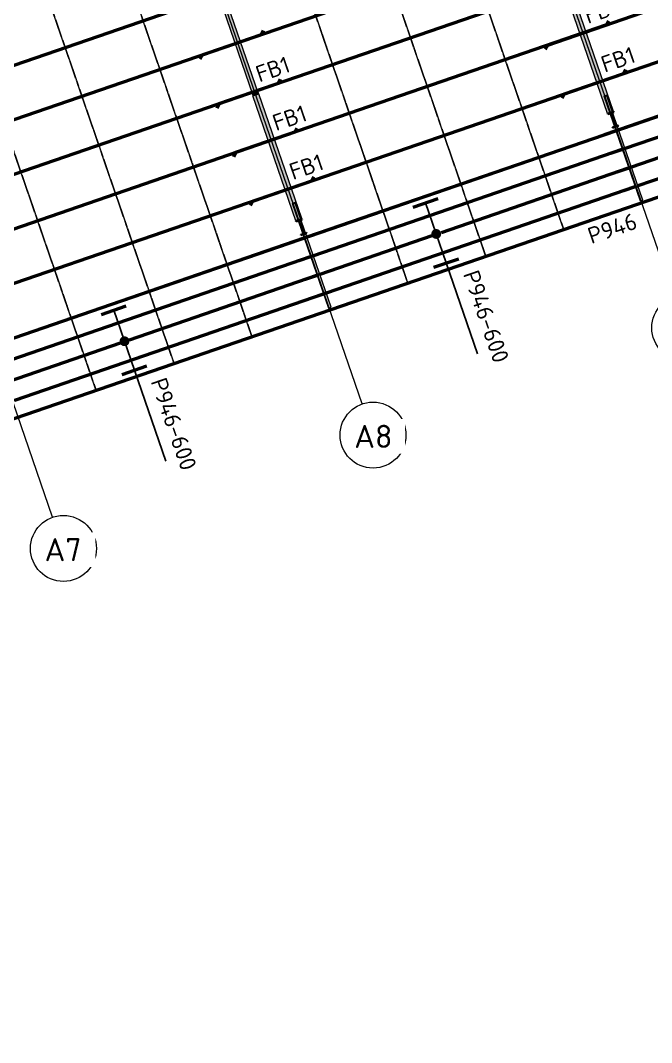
# Model space of a CAD drawing. Header units: millimetres. Extents: x 632 to 155077, y -2790 to 4035359.
# Drawn here: x 100288 to 119430, y 3956295 to 3987312 of the extents above; entities that cross this region are included whole.
import ezdxf

# ---------------------------------------------------------------- set-up
doc = ezdxf.new("R2010")
doc.units = ezdxf.units.MM
for name, pattern in [('Dash', [7, 5, -2]), ('Hidden', [4, 3, -1]), ('Hidden Half', [3, 2, -1])]:
    doc.linetypes.add(name, pattern=pattern)
for name, color, linetype, lineweight in [('S-280-A_STRUCT_FRAME', 2, 'Continuous', 18), ('S-280-M_COLUMN', 52, 'Continuous', 13), ('S-280-M_STRUCT_FRAME', 12, 'Continuous', 13), ('S-280-MH_COLUMN', 52, 'Hidden Half', 13), ('Z-000-T_TEXT', 131, 'Continuous', 25), ('Z-030-M_GRID', 191, 'Continuous', 13), ('Z-033_T_GRIDREF', 31, 'Continuous', 13), ('Z-060-M_DETAIL', 92, 'Continuous', 25)]:
    doc.layers.add(name, color=color, linetype=linetype, lineweight=lineweight)
doc.styles.add('ISOCPEUR_1', font='isocpeur.ttf', dxfattribs={"height": 700})
doc.styles.add('ISOCPEUR_2', font='isocpeur.ttf', dxfattribs={"height": 500})
doc.styles.add('ISOCPEUR_3', font='isocpeur.ttf', dxfattribs={"height": 2.5})

# ---------------------------------------------------------------- blocks, each defined once
blk = doc.blocks.new('NRP_Framing-Steel-Purlin Z - P915 - EZ250-19-4036069-S6_011 - UPPER PURLIN PLAN - PART 1')
at = {"layer": 'S-280-M_STRUCT_FRAME', "color": 3, "lineweight": 50}
for p, q in [((-2391202, 3988082), (-2402454, 3984208)), ((-2391140, 3988209), (-2391202, 3988082)), ((-2402454, 3984208), (-2402516, 3984081))]:
    blk.add_line(p, q, dxfattribs=at)
blk = doc.blocks.new('NRP_Framing-Steel-Purlin C - P946 - EC250-24-4066804-S6_011 - UPPER PURLIN PLAN - PART 1')
at = {"layer": 'S-280-M_STRUCT_FRAME', "color": 1, "lineweight": 50}
blk.add_line((-30006, 0), (30044, 0), dxfattribs=at)
blk.add_line((-30006, 0), (30044, 0), dxfattribs=at)
blk = doc.blocks.new('NRP_Framing-Steel-Purlin C - P946 - EC250-24-V25-S6_011 - UPPER PURLIN PLAN - PART 1')
at = {"layer": 'S-280-M_STRUCT_FRAME', "color": 1, "lineweight": 50}
for p, q in [((-2378922, 3980700), (-2388279, 3977478)), ((-2378922, 3980700), (-2388279, 3977478)), ((-2388364, 3977449), (-2388722, 3977325)), ((-2388364, 3977449), (-2388722, 3977325))]:
    blk.add_line(p, q, dxfattribs=at)
at = {"layer": 'S-280-M_STRUCT_FRAME', "color": 1, "linetype": 'Dash', "lineweight": 50}
blk.add_line((-2388279, 3977478), (-2388364, 3977449), dxfattribs=at)
blk.add_line((-2388279, 3977478), (-2388364, 3977449), dxfattribs=at)
blk = doc.blocks.new('NRP_Framing-Steel-Purlin C - P946 - EC250-24-V27-S6_011 - UPPER PURLIN PLAN - PART 1')
at = {"layer": 'S-280-M_STRUCT_FRAME', "color": 1, "lineweight": 50}
for p, q in [((-2378727, 3980135), (-2388084, 3976913)), ((-2378727, 3980135), (-2388084, 3976913)), ((-2388169, 3976884), (-2388527, 3976760)), ((-2388169, 3976884), (-2388527, 3976760))]:
    blk.add_line(p, q, dxfattribs=at)
at = {"layer": 'S-280-M_STRUCT_FRAME', "color": 1, "linetype": 'Dash', "lineweight": 50}
blk.add_line((-2388084, 3976913), (-2388169, 3976884), dxfattribs=at)
blk.add_line((-2388084, 3976913), (-2388169, 3976884), dxfattribs=at)
blk = doc.blocks.new('NRP_Framing-Steel-Purlin C - P946 - EC250-24-V19-S6_011 - UPPER PURLIN PLAN - PART 1')
at = {"layer": 'S-280-M_STRUCT_FRAME', "color": 1, "lineweight": 50}
for p, q in [((-2378533, 3979570), (-2384215, 3977613)), ((-2378533, 3979570), (-2384215, 3977613)), ((-2384495, 3977517), (-2387890, 3976348)), ((-2384495, 3977517), (-2387890, 3976348)), ((-2387975, 3976318), (-2388333, 3976195)), ((-2387975, 3976318), (-2388333, 3976195))]:
    blk.add_line(p, q, dxfattribs=at)
at = {"layer": 'S-280-M_STRUCT_FRAME', "color": 1, "linetype": 'Dash', "lineweight": 50}
blk.add_line((-2387890, 3976348), (-2387975, 3976318), dxfattribs=at)
blk.add_line((-2387890, 3976348), (-2387975, 3976318), dxfattribs=at)
blk = doc.blocks.new('NRP_Framing-Steel-Purlin C - P946 - EC250-24-V20-S6_011 - UPPER PURLIN PLAN - PART 1')
at = {"layer": 'S-280-M_STRUCT_FRAME', "color": 1, "lineweight": 50}
for p, q in [((-2369077, 3982825), (-2374759, 3980869)), ((-2369077, 3982825), (-2374759, 3980869)), ((-2375040, 3980772), (-2378435, 3979603)), ((-2375040, 3980772), (-2378435, 3979603)), ((-2378520, 3979574), (-2378878, 3979451)), ((-2378520, 3979574), (-2378878, 3979451))]:
    blk.add_line(p, q, dxfattribs=at)
at = {"layer": 'S-280-M_STRUCT_FRAME', "color": 1, "linetype": 'Dash', "lineweight": 50}
blk.add_line((-2378435, 3979603), (-2378520, 3979574), dxfattribs=at)
blk.add_line((-2378435, 3979603), (-2378520, 3979574), dxfattribs=at)
blk = doc.blocks.new('NRP_Framing-Steel-Purlin C - P946 - EC250-24-V21-S6_011 - UPPER PURLIN PLAN - PART 1')
at = {"layer": 'S-280-M_STRUCT_FRAME', "color": 1, "lineweight": 50}
for p, q in [((-2359622, 3986081), (-2365304, 3984125)), ((-2359622, 3986081), (-2365304, 3984125)), ((-2365585, 3984028), (-2368979, 3982859)), ((-2365585, 3984028), (-2368979, 3982859)), ((-2369064, 3982830), (-2369423, 3982707)), ((-2369064, 3982830), (-2369423, 3982707))]:
    blk.add_line(p, q, dxfattribs=at)
at = {"layer": 'S-280-M_STRUCT_FRAME', "color": 1, "linetype": 'Dash', "lineweight": 50}
blk.add_line((-2368979, 3982859), (-2369064, 3982830), dxfattribs=at)
blk.add_line((-2368979, 3982859), (-2369064, 3982830), dxfattribs=at)
blk = doc.blocks.new('NRP_Bridging Plan _v2_ - 3 Rows-4053695-S6_011 - UPPER PURLIN PLAN - PART 1')
at = {"layer": 'Z-060-M_DETAIL', "linetype": 'Hidden'}
for p, q in [((2170, 9702), (2170, -12380)), ((4670, 9702), (4670, -12380)), ((7170, 9702), (7170, -12380))]:
    blk.add_line(p, q, dxfattribs=at)
blk = doc.blocks.new('NRP_Bridging Plan _v2_ - 3 Rows-4066832-S6_011 - UPPER PURLIN PLAN - PART 1')
at = {"layer": 'Z-060-M_DETAIL', "linetype": 'Hidden'}
for p, q in [((2170, 9702), (2170, -12383)), ((4670, 9702), (4670, -12383)), ((7170, 9702), (7170, -12383))]:
    blk.add_line(p, q, dxfattribs=at)
blk = doc.blocks.new('NRP_Extent _v2_ - 1-200-V29-S6_011 - UPPER PURLIN PLAN - PART 1')
at = {"layer": 'Z-060-M_DETAIL'}
blk.add_hatch(color=256, dxfattribs=at).paths.add_polyline_path([(-145, 39), (-150, 0), (-145, -39), (-130, -75), (-106, -106), (-75, -130), (-39, -145), (0, -150), (39, -145), (75, -130), (106, -106), (130, -75), (145, -39), (150, 0), (145, 39), (130, 75), (106, 106), (75, 130), (39, 145), (0, 150), (-39, 145), (-75, 130), (-106, 106), (-130, 75)])
at = {"layer": 'Z-060-M_DETAIL', "lineweight": 50}
for p, q in [((-932, 400), (-932, -400)), ((995, 400), (995, -400))]:
    blk.add_line(p, q, dxfattribs=at)
at = {"layer": 'Z-060-M_DETAIL'}
for p, q in [((995, 0), (-932, 0)), ((-932, 0), (-3847, 0))]:
    blk.add_line(p, q, dxfattribs=at)
blk = doc.blocks.new('NRP_Extent _v2_ - 1-200-V30-S6_011 - UPPER PURLIN PLAN - PART 1')
at = {"layer": 'Z-060-M_DETAIL'}
blk.add_hatch(color=256, dxfattribs=at).paths.add_polyline_path([(-145, 39), (-150, 0), (-145, -39), (-130, -75), (-106, -106), (-75, -130), (-39, -145), (0, -150), (39, -145), (75, -130), (106, -106), (130, -75), (145, -39), (150, 0), (145, 39), (130, 75), (106, 106), (75, 130), (39, 145), (0, 150), (-39, 145), (-75, 130), (-106, 106), (-130, 75)])
at = {"layer": 'Z-060-M_DETAIL', "lineweight": 50}
for p, q in [((-932, 400), (-932, -400)), ((995, 400), (995, -400))]:
    blk.add_line(p, q, dxfattribs=at)
at = {"layer": 'Z-060-M_DETAIL'}
for p, q in [((995, 0), (-932, 0)), ((-932, 0), (-3847, 0))]:
    blk.add_line(p, q, dxfattribs=at)
blk = doc.blocks.new('Grid - NRP_Grid-Head-320187-S6_011 - UPPER PURLIN PLAN - PART 1')
at = {"layer": 'Z-033_T_GRIDREF'}
blk.add_circle((0, 0), 5, dxfattribs=at)
blk = doc.blocks.new('NRP_Fly Brace BN - FB1-4028766-S6_011 - UPPER PURLIN PLAN - PART 1')
at = {"layer": 'Z-000-T_TEXT'}
blk.add_line((0, 0), (5, 0), dxfattribs=at)
at = {"layer": 'Z-000-T_TEXT', "lineweight": 13, "insert": (1.11, 3.49), "char_height": 2.5, "width": 6.0928, "attachment_point": 1, "style": 'ISOCPEUR_3'}
blk.add_mtext('FB1', dxfattribs=at)

msp = doc.modelspace()

# ---------------------------------------------------------------- hatches: boundary and pattern name
at = {"layer": 'S-280-M_COLUMN'}
h = msp.add_hatch(color=256, dxfattribs=at)
h.paths.add_polyline_path([(118247.2, 3984052.9), (118309.9, 3984074.5), (118305.8, 3984086.5), (118243, 3984064.9)])
h.paths.add_polyline_path([(118395, 3984103.8), (118426.8, 3984114.7), (118422.7, 3984126.7), (118390.9, 3984115.8), (118393.8, 3984107.4)])
h.paths.add_polyline_path([(118103.6, 3984469.9), (118165.7, 3984493.5), (118162.2, 3984503.6), (118099.4, 3984481.9)])
h.paths.add_polyline_path([(118251.4, 3984520.9), (118283.2, 3984531.8), (118279.1, 3984543.8), (118247.3, 3984532.9), (118249, 3984527.8)])
h = msp.add_hatch(color=256, dxfattribs=at)
h.paths.add_polyline_path([(108792, 3980797.1), (108854.8, 3980818.7), (108850.6, 3980830.7), (108787.9, 3980809.1)])
h.paths.add_polyline_path([(108939.9, 3980848), (108971.6, 3980859), (108967.5, 3980871), (108935.7, 3980860), (108938.6, 3980851.7)])
h.paths.add_polyline_path([(108648.4, 3981214.2), (108710.5, 3981237.8), (108707, 3981247.8), (108644.3, 3981226.2)])
h.paths.add_polyline_path([(108796.3, 3981265.1), (108828, 3981276), (108823.9, 3981288.1), (108792.1, 3981277.1), (108793.9, 3981272)])
at = {"layer": 'S-280-M_STRUCT_FRAME'}
for points in [[(107347.8, 3985029.8), (107503.8, 3985083.5), (103794.7, 3995855.3), (103638.6, 3995801.6), (104153.4, 3994306.6)], [(118096.4, 3984490.7), (118159.2, 3984512.3), (117986.2, 3985014.6), (118071.7, 3985042.7), (118244.3, 3984541.6), (118276.1, 3984552.6), (116970.9, 3988342.8), (116791.3, 3988281), (117994.2, 3984787.5)], [(107503.6, 3985084.1), (107515.4, 3985088.1), (107503.2, 3985123.4), (107491.4, 3985119.4), (107502.5, 3985087.1)], [(107335.8, 3985026.3), (107347.6, 3985030.3), (107335.4, 3985065.6), (107323.6, 3985061.6), (107334.5, 3985029.8)], [(108641.2, 3981234.9), (108704, 3981256.6), (108531.1, 3981758.9), (108616.6, 3981787), (108789.1, 3981285.9), (108820.9, 3981296.8), (107515.8, 3985087.1), (107336.1, 3985025.2), (108539, 3981531.7)], [(107515.8, 3985087.1), (107515.4, 3985088.1), (107503.8, 3985083.1)], [(117993.3, 3984994), (118000.4, 3984997.9), (117994.2, 3985016), (117986.2, 3985014.6), (117992, 3984997.9)], [(119081.8, 3981833), (119166.9, 3981862.3), (118078.4, 3985023.3), (117993.3, 3984994), (118898.1, 3982366.4)], [(118000.4, 3984997.9), (118078, 3985024.6), (118071.7, 3985042.7), (117994.7, 3985014.6)], [(108538.1, 3981738.3), (108545.3, 3981742.1), (108539, 3981760.3), (108531.1, 3981758.9), (108536.8, 3981742.1)], [(108538.1, 3981738.3), (109626.6, 3978577.2), (109711.7, 3978606.5), (108623.2, 3981767.6)], [(108545.3, 3981742.1), (108622.8, 3981768.8), (108616.6, 3981787), (108539.5, 3981758.9)]]:
    msp.add_hatch(color=9, dxfattribs=at).paths.add_polyline_path(points)

# ---------------------------------------------------------------- linework, layer by layer
at = {"layer": 'S-280-M_COLUMN', "lineweight": 35}
for p, q in [((118099.4, 3984481.9), (118162.2, 3984503.6)), ((118247.3, 3984532.9), (118279.1, 3984543.8)), ((118283.2, 3984531.8), (118251.4, 3984520.9)), ((118279.1, 3984543.8), (118283.2, 3984531.8)), ((118103.6, 3984469.9), (118099.4, 3984481.9)), ((118166.3, 3984491.6), (118103.6, 3984469.9)), ((118243, 3984064.9), (118305.8, 3984086.5)), ((118247.2, 3984052.9), (118243, 3984064.9)), ((118309.9, 3984074.5), (118247.2, 3984052.9)), ((118390.9, 3984115.8), (118422.7, 3984126.7)), ((118426.8, 3984114.7), (118395, 3984103.8)), ((118422.7, 3984126.7), (118426.8, 3984114.7)), ((108644.3, 3981226.2), (108707, 3981247.8)), ((108648.4, 3981214.2), (108644.3, 3981226.2)), ((108711.2, 3981235.8), (108648.4, 3981214.2)), ((108792.1, 3981277.1), (108823.9, 3981288.1)), ((108828, 3981276), (108796.3, 3981265.1)), ((108823.9, 3981288.1), (108828, 3981276)), ((108787.9, 3980809.1), (108850.6, 3980830.7)), ((108792, 3980797.1), (108787.9, 3980809.1)), ((108854.8, 3980818.7), (108792, 3980797.1)), ((108935.7, 3980860), (108967.5, 3980871)), ((108971.6, 3980859), (108939.9, 3980848)), ((108967.5, 3980871), (108971.6, 3980859))]:
    msp.add_line(p, q, dxfattribs=at)
at = {"layer": 'S-280-M_STRUCT_FRAME', "color": 55}
for p, q in [((107347.8, 3985029.8), (103638.6, 3995801.6)), ((107503.8, 3985083.5), (103794.7, 3995855.3)), ((118096.4, 3984490.7), (116791.3, 3988281)), ((118276.1, 3984552.6), (116970.9, 3988342.8)), ((107502.9, 3985124.5), (107491.1, 3985120.4)), ((107491.4, 3985119.4), (107503.2, 3985123.4)), ((107503.2, 3985123.4), (107502.9, 3985124.5)), ((107515.4, 3985088.1), (107503.2, 3985123.4)), ((107335.1, 3985066.7), (107323.2, 3985062.6)), ((107323.2, 3985062.6), (107323.6, 3985061.6)), ((107323.6, 3985061.6), (107335.4, 3985065.6)), ((107323.6, 3985061.6), (107335.8, 3985026.3)), ((107347.6, 3985030.3), (107335.8, 3985026.3)), ((107335.8, 3985026.3), (107336.1, 3985025.2)), ((107336.1, 3985025.2), (107515.8, 3985087.1)), ((108641.2, 3981234.9), (107336.1, 3985025.2)), ((107503.8, 3985083.5), (107347.8, 3985029.8)), ((107515.4, 3985088.1), (107503.6, 3985084.1)), ((107515.8, 3985087.1), (107515.4, 3985088.1)), ((108820.9, 3981296.8), (107515.8, 3985087.1)), ((118071.3, 3985044), (117986.2, 3985014.6)), ((117986.2, 3985014.6), (117993.3, 3984994)), ((117993.3, 3984994), (118078.4, 3985023.3)), ((117993.3, 3984994), (119081.8, 3981833)), ((117994.2, 3985016), (118071.7, 3985042.7)), ((118000.4, 3984997.9), (117994.2, 3985016)), ((118078, 3985024.6), (118000.4, 3984997.9)), ((118071.7, 3985042.7), (118071.3, 3985044)), ((118078, 3985024.6), (118071.7, 3985042.7)), ((118078.4, 3985023.3), (118078, 3985024.6)), ((119166.9, 3981862.3), (118078.4, 3985023.3)), ((118159.2, 3984512.3), (118096.4, 3984490.7)), ((118276.1, 3984552.6), (118244.3, 3984541.6)), ((108616.1, 3981788.2), (108531.1, 3981758.9)), ((108531.1, 3981758.9), (108538.1, 3981738.3)), ((108538.1, 3981738.3), (108623.2, 3981767.6)), ((108538.1, 3981738.3), (109626.6, 3978577.2)), ((108539, 3981760.3), (108616.6, 3981787)), ((108545.3, 3981742.1), (108539, 3981760.3)), ((108622.8, 3981768.8), (108545.3, 3981742.1)), ((108616.6, 3981787), (108616.1, 3981788.2)), ((108622.8, 3981768.8), (108616.6, 3981787)), ((108623.2, 3981767.6), (108622.8, 3981768.8)), ((109711.7, 3978606.5), (108623.2, 3981767.6)), ((119081.8, 3981833), (119166.9, 3981862.3)), ((108704, 3981256.6), (108641.2, 3981234.9)), ((108820.9, 3981296.8), (108789.1, 3981285.9)), ((109626.6, 3978577.2), (109711.7, 3978606.5))]:
    msp.add_line(p, q, dxfattribs=at)
at = {"layer": 'S-280-M_STRUCT_FRAME', "color": 55, "linetype": 'Dash'}
for p, q in [((107491, 3985120.4), (107335.1, 3985066.7)), ((107335.5, 3985065.7), (107409.4, 3985091.1)), ((107421.6, 3985055.8), (107347.6, 3985030.4)), ((107409.4, 3985091.1), (107421.6, 3985055.8)), ((107417.4, 3985093.9), (107491.4, 3985119.4)), ((107429.6, 3985058.6), (107417.4, 3985093.9)), ((107503.5, 3985084), (107429.6, 3985058.6)), ((107429.6, 3985058.5), (107429.6, 3985058.6)), ((118244.2, 3984541.6), (118159.2, 3984512.3)), ((108789.1, 3981285.9), (108704.1, 3981256.6))]:
    msp.add_line(p, q, dxfattribs=at)
at = {"layer": 'S-280-MH_COLUMN', "lineweight": 35}
for p, q in [((118162.2, 3984503.6), (118247.2, 3984532.8)), ((118251.4, 3984520.8), (118208.2, 3984506)), ((118178.6, 3984495.8), (118166.4, 3984491.6)), ((118325.1, 3984105.2), (118193.1, 3984488.7)), ((118201.1, 3984491.5), (118333.2, 3984108)), ((118305.9, 3984086.5), (118318.1, 3984090.7)), ((118395, 3984103.8), (118310, 3984074.5)), ((118347.6, 3984100.9), (118390.9, 3984115.8)), ((108707.1, 3981247.8), (108792.1, 3981277.1)), ((108723.4, 3981240), (108711.2, 3981235.8)), ((108870, 3980849.5), (108737.9, 3981233)), ((108745.9, 3981235.7), (108878, 3980852.2)), ((108796.2, 3981265.1), (108753, 3981250.2)), ((108850.7, 3980830.8), (108862.9, 3980835)), ((108939.8, 3980848), (108854.8, 3980818.8)), ((108892.5, 3980845.2), (108935.7, 3980860))]:
    msp.add_line(p, q, dxfattribs=at)
for centre, start, end in [((118211.9, 3984495.2), 109.00041, 199.00041), ((118182.3, 3984485), 19.00041, 109.00041), ((118314.3, 3984101.5), 289.00041, 19.00041), ((118343.9, 3984111.7), 199.00041, 289.00041), ((108727.1, 3981229.2), 19.00041, 109.00041), ((108756.7, 3981239.4), 109.00041, 199.00041), ((108859.2, 3980845.7), 289.00041, 19.00041), ((108888.8, 3980855.9), 199.00041, 289.00041)]:
    msp.add_arc(centre, 11.4, start, end, dxfattribs=at)
at = {"layer": 'Z-030-M_GRID'}
for p, q in [((120111.6, 3978930), (104058.9, 4025549.3)), ((110656.4, 3975674.3), (94603.8, 4022293.6)), ((101264, 3972236.3), (85148.6, 4019037.8)), ((148335.4, 3994254.7), (38093.6, 3956294.5))]:
    msp.add_line(p, q, dxfattribs=at)

# ---------------------------------------------------------------- block references
at = {"layer": 'S-280-M_STRUCT_FRAME', "color": 1, "lineweight": 50, "rotation": 199.0004071202594}
msp.add_blockref('NRP_Framing-Steel-Purlin C - P946 - EC250-24-4066804-S6_011 - UPPER PURLIN PLAN - PART 1', (119026.2, 3981744), dxfattribs=at)
at = {"layer": 'S-280-M_STRUCT_FRAME', "color": 3, "lineweight": 50}
for p in [(2518723.3, 2347.8), (2508248.8, 2052.3), (2497774.3, 1756.8), (2519232.9, 867.6), (2508758.4, 572.1), (2498284, 276.6), (2509268.1, -908), (2498793.6, -1203.5), (2509777.8, -2388.1), (2499303.3, -2683.6), (2499812.9, -4163.7), (2500322.6, -5643.9)]:
    msp.add_blockref('NRP_Framing-Steel-Purlin Z - P915 - EZ250-19-4036069-S6_011 - UPPER PURLIN PLAN - PART 1', p, dxfattribs=at)
at = {"layer": 'S-280-M_STRUCT_FRAME', "color": 1, "lineweight": 50}
for name, p in [('NRP_Framing-Steel-Purlin C - P946 - EC250-24-V25-S6_011 - UPPER PURLIN PLAN - PART 1', (2506713.3, 6511.5)), ('NRP_Framing-Steel-Purlin C - P946 - EC250-24-V27-S6_011 - UPPER PURLIN PLAN - PART 1', (2506713.3, 6511.5)), ('NRP_Framing-Steel-Purlin C - P946 - EC250-24-V21-S6_011 - UPPER PURLIN PLAN - PART 1', (2487803, 0)), ('NRP_Framing-Steel-Purlin C - P946 - EC250-24-V27-S6_011 - UPPER PURLIN PLAN - PART 1', (2507102.5, 5381.2)), ('NRP_Framing-Steel-Purlin C - P946 - EC250-24-V25-S6_011 - UPPER PURLIN PLAN - PART 1', (2497258.2, 3255.7)), ('NRP_Framing-Steel-Purlin C - P946 - EC250-24-V27-S6_011 - UPPER PURLIN PLAN - PART 1', (2497258.2, 3255.7)), ('NRP_Framing-Steel-Purlin C - P946 - EC250-24-V20-S6_011 - UPPER PURLIN PLAN - PART 1', (2487803, 0)), ('NRP_Framing-Steel-Purlin C - P946 - EC250-24-V27-S6_011 - UPPER PURLIN PLAN - PART 1', (2497647.4, 2125.4)), ('NRP_Framing-Steel-Purlin C - P946 - EC250-24-V25-S6_011 - UPPER PURLIN PLAN - PART 1', (2487803, 0)), ('NRP_Framing-Steel-Purlin C - P946 - EC250-24-V27-S6_011 - UPPER PURLIN PLAN - PART 1', (2487803, 0)), ('NRP_Framing-Steel-Purlin C - P946 - EC250-24-V19-S6_011 - UPPER PURLIN PLAN - PART 1', (2487803, 0)), ('NRP_Framing-Steel-Purlin C - P946 - EC250-24-V27-S6_011 - UPPER PURLIN PLAN - PART 1', (2488192.2, -1130.3))]:
    msp.add_blockref(name, p, dxfattribs=at)
at = {"layer": 'Z-000-T_TEXT', "lineweight": 13, "xscale": 200, "yscale": 200, "zscale": 200, "rotation": 19.00000309257977}
for p in [(117352.7, 3986942.2), (117862.4, 3985462), (107387.9, 3985166.6), (107897.6, 3983686.4), (108407.2, 3982206.3)]:
    msp.add_blockref('NRP_Fly Brace BN - FB1-4028766-S6_011 - UPPER PURLIN PLAN - PART 1', p, dxfattribs=at)
at = {"layer": 'Z-033_T_GRIDREF', "xscale": 199.9999999999999, "yscale": 199.9999999999999, "zscale": 199.9999999999999}
for p, rotation in [((120437.2, 3977984.5), 19.0004071202159), ((110982, 3974728.8), 19.0004071202157), ((101589.6, 3971290.8), 19.00040712021561)]:
    msp.add_blockref('Grid - NRP_Grid-Head-320187-S6_011 - UPPER PURLIN PLAN - PART 1', p, dxfattribs=dict(at, rotation=rotation))
at = {"layer": 'Z-060-M_DETAIL', "linetype": 'Hidden', "rotation": 19.000407120216}
for name, p in [('NRP_Bridging Plan _v2_ - 3 Rows-4066832-S6_011 - UPPER PURLIN PLAN - PART 1', (115409.8, 3993597.3)), ('NRP_Bridging Plan _v2_ - 3 Rows-4066832-S6_011 - UPPER PURLIN PLAN - PART 1', (105954.6, 3990341.5)), ('NRP_Bridging Plan _v2_ - 3 Rows-4053695-S6_011 - UPPER PURLIN PLAN - PART 1', (96499.4, 3987085.8))]:
    msp.add_blockref(name, p, dxfattribs=at)
at = {"layer": 'Z-060-M_DETAIL', "rotation": 109.0000030925774}
for name, p in [('NRP_Extent _v2_ - 1-200-V30-S6_011 - UPPER PURLIN PLAN - PART 1', (112899.1, 3980832.9)), ('NRP_Extent _v2_ - 1-200-V29-S6_011 - UPPER PURLIN PLAN - PART 1', (103443.9, 3977577.3))]:
    msp.add_blockref(name, p, dxfattribs=at)

# ---------------------------------------------------------------- texts
at = {"layer": 'S-280-A_STRUCT_FRAME', "lineweight": 13, "char_height": 500, "attachment_point": 1, "style": 'ISOCPEUR_2'}
for s, insert, width, rotation in [('P946', (117441.5, 3980990.5), 1827.847, 19.00041), ('P946-600', (114175.9, 3979783), 3559.492, 289), ('P946-600', (104700.8, 3976520.5), 3559.492, 289)]:
    msp.add_mtext(s, dxfattribs=dict(at, insert=insert, width=width, rotation=rotation))

# ---------------------------------------------------------------- next in the draw order: texts
at = {"layer": 'Z-033_T_GRIDREF', "char_height": 700, "width": 1362.869, "attachment_point": 1, "style": 'ISOCPEUR_1', "bg_fill": 3, "box_fill_scale": 1.25, "bg_fill_color": 256, "bg_fill_true_color": 13158600, "bg_fill_transparency": 0}
for s, insert in [('A8', (110411.9, 3975040.6)), ('A7', (101019.5, 3971602.6))]:
    msp.add_mtext(s, dxfattribs=dict(at, insert=insert))

doc.saveas('drawing.dxf')
